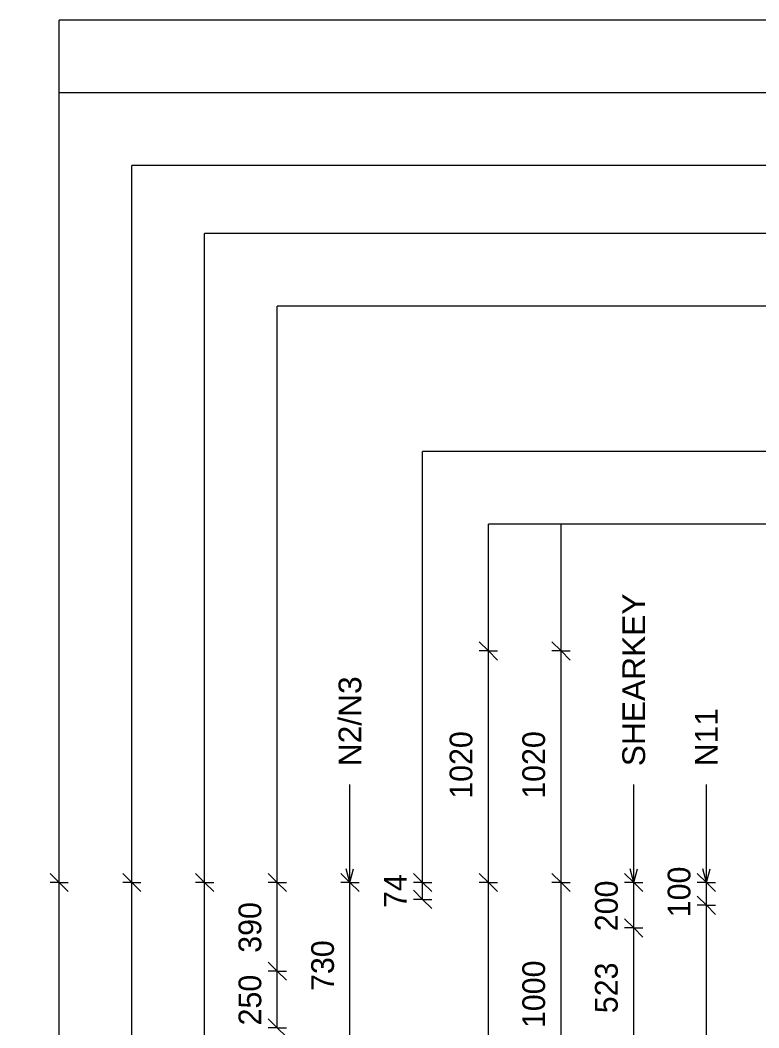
# Model space of a CAD drawing. Header units: millimetres. Extents: x 14477 to 26927, y -2096 to 7670.
# Drawn here: x 14477 to 17730, y 3060 to 7499 of the extents above; entities that cross this region are included whole.
import ezdxf

# ---------------------------------------------------------------- set-up
doc = ezdxf.new("R2010")
doc.units = ezdxf.units.MM
for name, color, linetype, lineweight in [('A-ANNO-DIMS', 211, 'Continuous', 9), ('A-ANNO-DIMS-40', 211, 'Continuous', 9), ('A-DETL-MBND', 5, 'Continuous', 18), ('A-DETL-THIN', 151, 'Continuous', 18), ('G-ANNO-TEXT', 231, 'Continuous', 9)]:
    doc.layers.add(name, color=color, linetype=linetype, lineweight=lineweight)
doc.styles.add('Arial_1', font='arial.ttf', dxfattribs={"height": 100})
doc.styles.add('Nirmala UI Semilight', font='NirmalaS.ttf', dxfattribs={"height": 100})
doc.dimstyles.new('Arrow_Filled_-_2_5_NI_UI', dxfattribs={"dimscale": 304.8, "dimtxt": 104.736395, "dimasz": 0.262467, "dimexe": 0.131234, "dimexo": 0.0625, "dimgap": 0.131234, "dimtad": 1, "dimdec": 4, "dimzin": 0, "dimdsep": 46, "dimtxsty": 'Nirmala UI Semilight', "dimblk1": 'OBLIQUE', "dimblk2": 'OBLIQUE', "dimsah": 1, "dimcen": 0.09, "dimazin": 0, "dimtfac": 1, "dimtdec": 4, "dimtix": 1, "dimtmove": 0, "dimatfit": 3, "dimfxl": 0.131234, "dimfxlon": 1, "dimtvp": 1, "dimtolj": 1, "dimtzin": 0, "dimarcsym": 2})

# ---------------------------------------------------------------- blocks, each defined once
blk = doc.blocks.new('DIMBLOCK1-Elevation Front')
at = {"layer": 'A-ANNO-DIMS-40'}
for p, q in [((14649.4, 3700), (14609.4, 3740)), ((14649.4, 3700), (14609.4, 3700)), ((14649.4, -1395), (14649.4, 3700)), ((14649.4, 3700), (14689.4, 3660)), ((14649.4, 3700), (14689.4, 3700)), ((14649.4, -1395), (14609.4, -1355)), ((14649.4, -1395), (14609.4, -1395)), ((14649.4, -1395), (14689.4, -1435)), ((14649.4, -1395), (14689.4, -1395))]:
    blk.add_line(p, q, dxfattribs=at)
at = {"layer": 'A-ANNO-DIMS-40', "color": 0, "insert": (14478.9, 1000.2), "char_height": 100, "width": 365.625, "attachment_point": 1, "rotation": 90, "line_spacing_factor": 1.142579, "style": 'Nirmala UI Semilight'}
blk.add_mtext('5095', dxfattribs=at)
blk = doc.blocks.new('_Oblique')
at = {"color": 0, "linetype": 'ByBlock', "lineweight": -2}
blk.add_line((-0.5, -0.5), (0.5, 0.5), dxfattribs=at)
blk = doc.blocks.new('DIMBLOCK6-Elevation Front')
at = {"layer": 'A-ANNO-DIMS-40'}
for p, q in [((15929.4, 3700), (15889.4, 3740)), ((15929.4, 3700), (15889.4, 3700)), ((15929.4, 2970), (15929.4, 3700)), ((15929.4, 3700), (15969.4, 3660)), ((15929.4, 3700), (15969.4, 3700)), ((15929.4, 2970), (15889.4, 3010)), ((15929.4, 2970), (15889.4, 2970)), ((15929.4, 2970), (15969.4, 2930)), ((15929.4, 2970), (15969.4, 2970))]:
    blk.add_line(p, q, dxfattribs=at)
at = {"layer": 'A-ANNO-DIMS-40', "color": 0, "insert": (15758.9, 3222.6), "char_height": 100, "width": 269.649, "attachment_point": 1, "rotation": 90, "line_spacing_factor": 1.142579, "style": 'Nirmala UI Semilight'}
blk.add_mtext('730', dxfattribs=at)
blk = doc.blocks.new('DIMBLOCK27-Elevation Front')
at = {"layer": 'A-ANNO-DIMS-40'}
for p, q in [((15609.4, 3310), (15569.4, 3350)), ((15609.4, 3310), (15569.4, 3310)), ((15609.4, 3060), (15609.4, 3310)), ((15609.4, 3310), (15649.4, 3270)), ((15609.4, 3310), (15649.4, 3310)), ((15609.4, 3060), (15569.4, 3100)), ((15609.4, 3060), (15569.4, 3060)), ((15609.4, 3060), (15649.4, 3020)), ((15609.4, 3060), (15649.4, 3060))]:
    blk.add_line(p, q, dxfattribs=at)
at = {"layer": 'A-ANNO-DIMS-40', "color": 0, "insert": (15438.9, 3070.7), "char_height": 100, "width": 274.219, "attachment_point": 1, "rotation": 90, "line_spacing_factor": 1.142579, "style": 'Nirmala UI Semilight'}
blk.add_mtext('250', dxfattribs=at)
blk = doc.blocks.new('DIMBLOCK28-Elevation Front')
at = {"layer": 'A-ANNO-DIMS-40'}
for p, q in [((15609.4, 3700), (15569.4, 3740)), ((15609.4, 3700), (15569.4, 3700)), ((15609.4, 3310), (15609.4, 3700)), ((15609.4, 3700), (15649.4, 3660)), ((15609.4, 3700), (15649.4, 3700)), ((15609.4, 3310), (15569.4, 3350)), ((15609.4, 3310), (15569.4, 3310)), ((15609.4, 3310), (15649.4, 3270)), ((15609.4, 3310), (15649.4, 3310))]:
    blk.add_line(p, q, dxfattribs=at)
at = {"layer": 'A-ANNO-DIMS-40', "color": 0, "insert": (15438.9, 3390.7), "char_height": 100, "width": 274.219, "attachment_point": 1, "rotation": 90, "line_spacing_factor": 1.142579, "style": 'Nirmala UI Semilight'}
blk.add_mtext('390', dxfattribs=at)
blk = doc.blocks.new('DIMBLOCK30-Elevation Front')
at = {"layer": 'A-ANNO-DIMS-40'}
for p, q in [((16538.7, 3700), (16498.7, 3740)), ((16538.7, 3700), (16498.7, 3700)), ((16538.7, -1365), (16538.7, 3700)), ((16538.7, 3700), (16578.7, 3660)), ((16538.7, 3700), (16578.7, 3700)), ((16538.7, -1365), (16498.7, -1325)), ((16538.7, -1365), (16498.7, -1365)), ((16538.7, -1365), (16578.7, -1405)), ((16538.7, -1365), (16578.7, -1365))]:
    blk.add_line(p, q, dxfattribs=at)
at = {"layer": 'A-ANNO-DIMS-40', "color": 0, "insert": (16368.3, 1015.2), "char_height": 100, "width": 365.625, "attachment_point": 1, "rotation": 90, "line_spacing_factor": 1.142579, "style": 'Nirmala UI Semilight'}
blk.add_mtext('5065', dxfattribs=at)
blk = doc.blocks.new('DIMBLOCK31-Elevation Front')
at = {"layer": 'A-ANNO-DIMS-40'}
for p, q in [((16538.7, 4720), (16498.7, 4760)), ((16538.7, 4720), (16498.7, 4720)), ((16538.7, 3700), (16538.7, 4720)), ((16538.7, 4720), (16578.7, 4680)), ((16538.7, 4720), (16578.7, 4720)), ((16538.7, 3700), (16498.7, 3740)), ((16538.7, 3700), (16498.7, 3700)), ((16538.7, 3700), (16578.7, 3660)), ((16538.7, 3700), (16578.7, 3700))]:
    blk.add_line(p, q, dxfattribs=at)
at = {"layer": 'A-ANNO-DIMS-40', "color": 0, "insert": (16368.3, 4069.1), "char_height": 100, "width": 338.203, "attachment_point": 1, "rotation": 90, "line_spacing_factor": 1.142579, "style": 'Nirmala UI Semilight'}
blk.add_mtext('1020', dxfattribs=at)
blk = doc.blocks.new('DIMBLOCK32-Elevation Front')
at = {"layer": 'A-ANNO-DIMS-40'}
for p, q in [((16249.4, 3700), (16209.4, 3740)), ((16249.4, 3700), (16209.4, 3700)), ((16249.4, 3626), (16249.4, 3700)), ((16249.4, 3700), (16289.4, 3660)), ((16249.4, 3700), (16289.4, 3700)), ((16249.4, 3626), (16209.4, 3666)), ((16249.4, 3626), (16209.4, 3626)), ((16249.4, 3626), (16289.4, 3586)), ((16249.4, 3626), (16289.4, 3626))]:
    blk.add_line(p, q, dxfattribs=at)
at = {"layer": 'A-ANNO-DIMS-40', "color": 0, "insert": (16078.9, 3587.8), "char_height": 100, "width": 180.527, "attachment_point": 1, "rotation": 90, "line_spacing_factor": 1.142579, "style": 'Nirmala UI Semilight'}
blk.add_mtext('74', dxfattribs=at)
blk = doc.blocks.new('DIMBLOCK33-Elevation Front')
at = {"layer": 'A-ANNO-DIMS-40'}
for p, q in [((16858.7, 3700), (16818.7, 3740)), ((16858.7, 3700), (16818.7, 3700)), ((16858.7, 2700), (16858.7, 3700)), ((16858.7, 3700), (16898.7, 3660)), ((16858.7, 3700), (16898.7, 3700)), ((16858.7, 2700), (16818.7, 2740)), ((16858.7, 2700), (16818.7, 2700)), ((16858.7, 2700), (16898.7, 2660)), ((16858.7, 2700), (16898.7, 2700))]:
    blk.add_line(p, q, dxfattribs=at)
at = {"layer": 'A-ANNO-DIMS-40', "color": 0, "insert": (16688.3, 3059.1), "char_height": 100, "width": 338.203, "attachment_point": 1, "rotation": 90, "line_spacing_factor": 1.142579, "style": 'Nirmala UI Semilight'}
blk.add_mtext('1000', dxfattribs=at)
blk = doc.blocks.new('DIMBLOCK34-Elevation Front')
at = {"layer": 'A-ANNO-DIMS-40'}
for p, q in [((16858.7, 4720), (16818.7, 4760)), ((16858.7, 4720), (16818.7, 4720)), ((16858.7, 3700), (16858.7, 4720)), ((16858.7, 4720), (16898.7, 4680)), ((16858.7, 4720), (16898.7, 4720)), ((16858.7, 3700), (16818.7, 3740)), ((16858.7, 3700), (16818.7, 3700)), ((16858.7, 3700), (16898.7, 3660)), ((16858.7, 3700), (16898.7, 3700))]:
    blk.add_line(p, q, dxfattribs=at)
at = {"layer": 'A-ANNO-DIMS-40', "color": 0, "insert": (16688.3, 4069.1), "char_height": 100, "width": 338.203, "attachment_point": 1, "rotation": 90, "line_spacing_factor": 1.142579, "style": 'Nirmala UI Semilight'}
blk.add_mtext('1020', dxfattribs=at)
blk = doc.blocks.new('DIMBLOCK43-Elevation Front')
at = {"layer": 'A-ANNO-DIMS-40'}
for p, q in [((17178.7, 3500), (17138.7, 3540)), ((17178.7, 3500), (17138.7, 3500)), ((17178.7, 2977.5), (17178.7, 3500)), ((17178.7, 3500), (17218.7, 3460)), ((17178.7, 3500), (17218.7, 3500)), ((17178.7, 2977.5), (17138.7, 3017.5)), ((17178.7, 2977.5), (17138.7, 2977.5)), ((17178.7, 2977.5), (17218.7, 2937.5)), ((17178.7, 2977.5), (17218.7, 2977.5))]:
    blk.add_line(p, q, dxfattribs=at)
at = {"layer": 'A-ANNO-DIMS-40', "color": 0, "insert": (17008.3, 3124.5), "char_height": 100, "width": 274.219, "attachment_point": 1, "rotation": 90, "line_spacing_factor": 1.142579, "style": 'Nirmala UI Semilight'}
blk.add_mtext('523', dxfattribs=at)
blk = doc.blocks.new('DIMBLOCK44-Elevation Front')
at = {"layer": 'A-ANNO-DIMS-40'}
for p, q in [((17178.7, 3700), (17138.7, 3740)), ((17178.7, 3700), (17138.7, 3700)), ((17178.7, 3500), (17178.7, 3700)), ((17178.7, 3700), (17218.7, 3660)), ((17178.7, 3700), (17218.7, 3700)), ((17178.7, 3500), (17138.7, 3540)), ((17178.7, 3500), (17138.7, 3500)), ((17178.7, 3500), (17218.7, 3460)), ((17178.7, 3500), (17218.7, 3500))]:
    blk.add_line(p, q, dxfattribs=at)
at = {"layer": 'A-ANNO-DIMS-40', "color": 0, "insert": (17008.3, 3485.7), "char_height": 100, "width": 274.219, "attachment_point": 1, "rotation": 90, "line_spacing_factor": 1.142579, "style": 'Nirmala UI Semilight'}
blk.add_mtext('200', dxfattribs=at)
blk = doc.blocks.new('DIMBLOCK46-Elevation Front')
at = {"layer": 'A-ANNO-DIMS-40'}
for p, q in [((17498.7, 3600), (17458.7, 3640)), ((17498.7, 3600), (17458.7, 3600)), ((17498.7, -1295), (17498.7, 3600)), ((17498.7, 3600), (17538.7, 3560)), ((17498.7, 3600), (17538.7, 3600)), ((17498.7, -1295), (17458.7, -1255)), ((17498.7, -1295), (17458.7, -1295)), ((17498.7, -1295), (17538.7, -1335)), ((17498.7, -1295), (17538.7, -1295))]:
    blk.add_line(p, q, dxfattribs=at)
at = {"layer": 'A-ANNO-DIMS-40', "color": 0, "insert": (17328.3, 639.3), "char_height": 100, "width": 1231.7, "attachment_point": 1, "rotation": 90, "line_spacing_factor": 1.142579, "style": 'Nirmala UI Semilight'}
blk.add_mtext('T8@200mm C/C', dxfattribs=at)
blk = doc.blocks.new('DIMBLOCK47-Elevation Front')
at = {"layer": 'A-ANNO-DIMS-40'}
for p, q in [((17498.7, 3700), (17458.7, 3740)), ((17498.7, 3700), (17458.7, 3700)), ((17498.7, 3600), (17498.7, 3700)), ((17498.7, 3700), (17538.7, 3660)), ((17498.7, 3700), (17538.7, 3700)), ((17498.7, 3600), (17458.7, 3640)), ((17498.7, 3600), (17458.7, 3600)), ((17498.7, 3600), (17538.7, 3560)), ((17498.7, 3600), (17538.7, 3600))]:
    blk.add_line(p, q, dxfattribs=at)
at = {"layer": 'A-ANNO-DIMS-40', "color": 0, "insert": (17328.3, 3547.2), "char_height": 100, "width": 246.797, "attachment_point": 1, "rotation": 90, "line_spacing_factor": 1.142579, "style": 'Nirmala UI Semilight'}
blk.add_mtext('100', dxfattribs=at)
blk = doc.blocks.new('DIMBLOCK84-Elevation Front')
at = {"layer": 'A-ANNO-DIMS-40'}
for p, q in [((14969.4, 3700), (14929.4, 3740)), ((14969.4, 3700), (14929.4, 3700)), ((14969.4, 690.5), (14969.4, 3700)), ((14969.4, 3700), (15009.4, 3660)), ((14969.4, 3700), (15009.4, 3700)), ((14969.4, 690.5), (14929.4, 730.5)), ((14969.4, 690.5), (14929.4, 690.5)), ((14969.4, 690.5), (15009.4, 650.5)), ((14969.4, 690.5), (15009.4, 690.5))]:
    blk.add_line(p, q, dxfattribs=at)
at = {"layer": 'A-ANNO-DIMS-40', "color": 0, "insert": (14798.9, 2054.3), "char_height": 100, "width": 338.203, "attachment_point": 1, "rotation": 90, "line_spacing_factor": 1.142579, "style": 'Nirmala UI Semilight'}
blk.add_mtext('3010', dxfattribs=at)
blk = doc.blocks.new('DIMBLOCK88-Elevation Front')
at = {"layer": 'A-ANNO-DIMS-40'}
for p, q in [((15289.4, 3700), (15249.4, 3740)), ((15289.4, 3700), (15249.4, 3700)), ((15289.4, 1678.9), (15289.4, 3700)), ((15289.4, 3700), (15329.4, 3660)), ((15289.4, 3700), (15329.4, 3700)), ((15289.4, 1678.9), (15249.4, 1718.9)), ((15289.4, 1678.9), (15249.4, 1678.9)), ((15289.4, 1678.9), (15329.4, 1638.9)), ((15289.4, 1678.9), (15329.4, 1678.9))]:
    blk.add_line(p, q, dxfattribs=at)
at = {"layer": 'A-ANNO-DIMS-40', "color": 0, "insert": (15118.9, 2548.5), "char_height": 100, "width": 338.203, "attachment_point": 1, "rotation": 90, "line_spacing_factor": 1.142579, "style": 'Nirmala UI Semilight'}
blk.add_mtext('2021', dxfattribs=at)

msp = doc.modelspace()

# ---------------------------------------------------------------- linework, layer by layer
at = {"layer": 'A-DETL-MBND'}
for p, q in [((14969.38337, 3700), (14969.38337, 6858.5037)), ((18310.0695, 6858.5037), (14969.38337, 6858.5037)), ((15289.38337, 3700), (15289.38337, 6558.5037)), ((18310.0695, 6558.5037), (15289.38337, 6558.5037))]:
    msp.add_line(p, q, dxfattribs=at)
at = {"layer": 'A-DETL-THIN'}
for p, q in [((14649.38337, 3700), (14649.38337, 7498.5037)), ((18310.0695, 7498.5037), (14649.38337, 7498.5037)), ((18310.0695, 7178.5037), (14649.38337, 7178.5037)), ((15609.38337, 3700), (15609.38337, 6238.5037)), ((18310.0695, 6238.5037), (15609.38337, 6238.5037)), ((16249.38337, 3700), (16249.38337, 5598.5037)), ((18310.0695, 5598.5037), (16249.38337, 5598.5037)), ((16538.73103, 4720), (16538.73103, 5278.5037)), ((18310.0695, 5278.5037), (16538.73103, 5278.5037)), ((16858.73103, 4720), (16858.73103, 5278.5037))]:
    msp.add_line(p, q, dxfattribs=at)
at = {"layer": 'G-ANNO-TEXT', "color": 7}
for p, q in [((15929.30854, 3700.02403), (15929.30854, 4132.42019)), ((17178.6562, 3700.02403), (17178.6562, 4132.42019)), ((17498.6562, 3700.02403), (17498.6562, 4132.42019)), ((15929.30854, 3700.02403), (15913.23159, 3760.02403)), ((15929.30854, 3700.02403), (15945.38549, 3760.02403)), ((17178.6562, 3700.02403), (17162.57924, 3760.02403)), ((17178.6562, 3700.02403), (17194.73315, 3760.02403)), ((17498.6562, 3700.02403), (17482.57924, 3760.02403)), ((17498.6562, 3700.02403), (17514.73315, 3760.02403))]:
    msp.add_line(p, q, dxfattribs=at)

# ---------------------------------------------------------------- texts
at = {"layer": 'G-ANNO-TEXT', "color": 7, "char_height": 100, "attachment_point": 1, "rotation": 90, "style": 'Arial_1'}
for s, insert, width in [('SHEARKEY', (17128.6562, 4212.42019), 917.1305), ('N2/N3', (15879.30854, 4212.42019), 477.80575), ('N11', (17448.6562, 4212.42019), 307.848)]:
    msp.add_mtext(s, dxfattribs=dict(at, insert=insert, width=width))

# ---------------------------------------------------------------- dimensions: what is measured, and where the dimension line sits
at = {"layer": 'A-ANNO-DIMS'}
for base, p1, p2, override, picture, middle in [((16538.73103, 4720), (16578.73103, 3700), (16578.73103, 4720), {"dimpost": '<>', "dimfxl": 1020}, 'DIMBLOCK31-Elevation Front', (16446.77845, 4210)), ((16858.73103, 4720), (16898.73103, 3700), (16898.73103, 4720), {"dimpost": '<>', "dimfxl": 1020}, 'DIMBLOCK34-Elevation Front', (16766.77845, 4210)), ((17498.73103, 3700), (17538.73103, 3600), (17538.73103, 3700), {"dimpost": '<>', "dimfxl": 100}, 'DIMBLOCK47-Elevation Front', (17406.77845, 3650)), ((14649.38337, 3700), (14689.38337, -1395), (14689.38337, 3700), {"dimpost": '<>', "dimfxl": 5095}, 'DIMBLOCK1-Elevation Front', (14557.67486, 1152.5)), ((14969.38337, 3700), (15009.38337, 690.46181), (15009.38337, 3700), {"dimpost": '<>', "dimfxl": 3009.538188}, 'DIMBLOCK84-Elevation Front', (14877.39592, 2195.23091)), ((15289.38337, 3700), (15329.38337, 1678.89876), (15329.38337, 3700), {"dimpost": '<>', "dimfxl": 2021.101243}, 'DIMBLOCK88-Elevation Front', (15197.43079, 2689.44938)), ((15609.38337, 3700), (15649.38337, 3310), (15649.38337, 3700), {"dimpost": '<>', "dimfxl": 390}, 'DIMBLOCK28-Elevation Front', (15517.67486, 3505)), ((15929.38337, 3700), (15969.38337, 2970), (15969.38337, 3700), {"dimpost": '<>', "dimfxl": 730}, 'DIMBLOCK6-Elevation Front', (15837.67486, 3335)), ((16249.38337, 3700), (16289.38337, 3626), (16289.38337, 3700), {"dimpost": '<>', "dimfxl": 74}, 'DIMBLOCK32-Elevation Front', (16159.38337, 3663)), ((16538.73103, 3700), (16578.73103, -1365), (16578.73103, 3700), {"dimpost": '<>', "dimfxl": 5065}, 'DIMBLOCK30-Elevation Front', (16447.02252, 1167.5)), ((16858.73103, 3700), (16898.73103, 2700), (16898.73103, 3700), {"dimpost": '<>', "dimfxl": 1000}, 'DIMBLOCK33-Elevation Front', (16766.77845, 3200)), ((17178.73103, 3700), (17218.73103, 3500), (17218.73103, 3700), {"dimpost": '<>', "dimfxl": 200}, 'DIMBLOCK44-Elevation Front', (17087.05739, 3600)), ((17178.73103, 3500), (17218.73103, 2977.5), (17218.73103, 3500), {"dimpost": '<>', "dimfxl": 522.5}, 'DIMBLOCK43-Elevation Front', (17087.05739, 3238.75)), ((15609.38337, 3310), (15649.38337, 3060), (15649.38337, 3310), {"dimpost": '<>', "dimfxl": 250}, 'DIMBLOCK27-Elevation Front', (15517.70973, 3185))]:
    dim = msp.add_linear_dim(base=base, p1=p1, p2=p2, angle=90, dimstyle='Arrow_Filled_-_2_5_NI_UI', override=override, dxfattribs=at)
    dim.commit()
    dim.dimension.update_dxf_attribs({"geometry": picture, "text_midpoint": middle})
dim = msp.add_linear_dim(base=(17498.73103, 3600), p1=(17538.73103, -1295), p2=(17538.73103, 3600), angle=90, text='T8@200mm C/C', dimstyle='Arrow_Filled_-_2_5_NI_UI', override={"dimpost": '<>', "dimfxl": 4895}, dxfattribs=at)
dim.commit()
dim.dimension.update_dxf_attribs({"geometry": 'DIMBLOCK46-Elevation Front', "text_midpoint": (17399.59574, 1152.5)})

doc.saveas('drawing.dxf')
